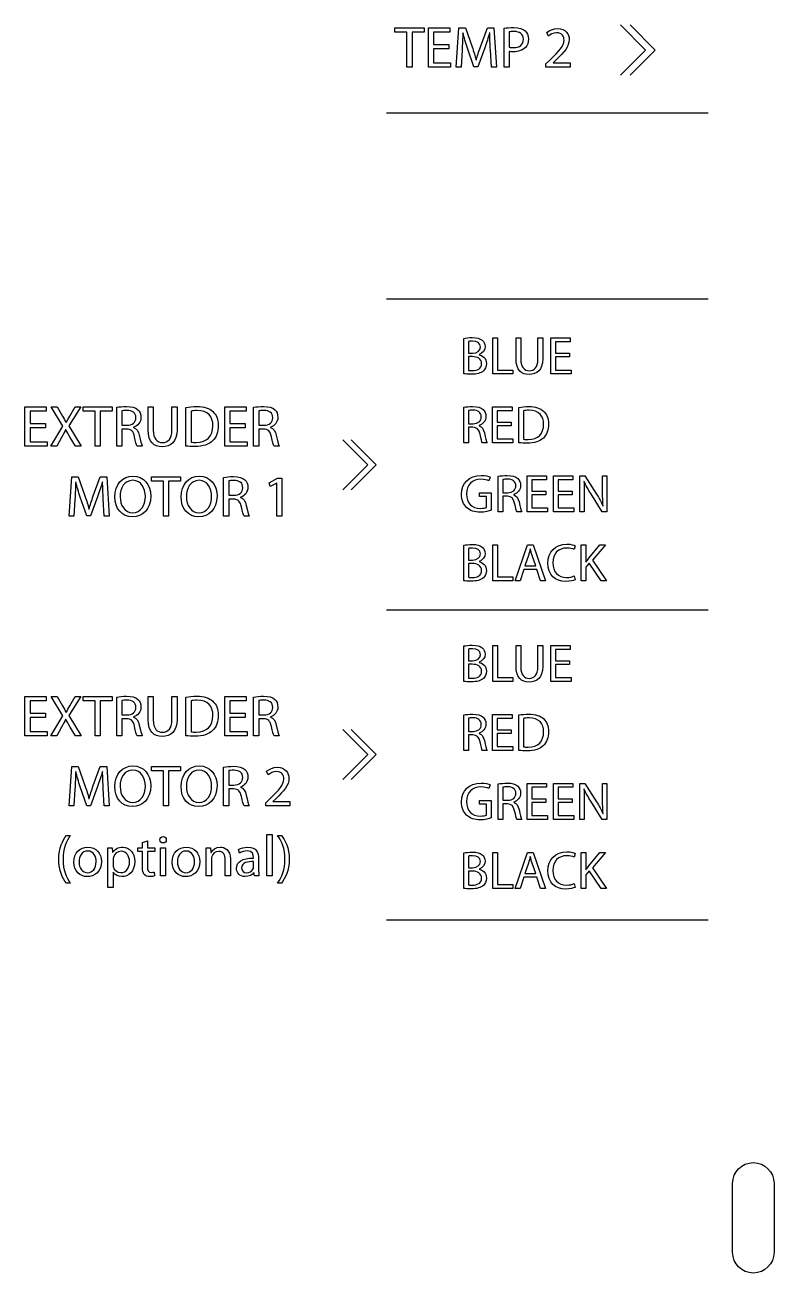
# Model space of a CAD drawing. Header units: millimetres. Extents: x 28 to 1378, y 89 to 912.
# Drawn here: x 357.3 to 411.6, y 730.3 to 820.7 of the extents above; entities that cross this region are included whole.
import ezdxf

# ---------------------------------------------------------------- set-up
doc = ezdxf.new("R2010")
doc.units = ezdxf.units.MM
doc.layers.add('CUTS', color=1, linetype='Continuous', true_color=0xff0000)
doc.layers.add('TEXT', color=5, linetype='Continuous', true_color=0x0000ff)

msp = doc.modelspace()

# ---------------------------------------------------------------- linework, layer by layer
at = {"layer": 'CUTS', "color": 1, "true_color": 0xff0000}
for points in [[(408.561, 731.755), (408.561, 736.756)], [(411.561, 736.756), (411.561, 731.755), (411.561, 731.755)]]:
    msp.add_lwpolyline(points, dxfattribs=at)
for points in [[(408.561, 736.756), (408.561, 737.584), (409.232, 738.256), (410.061, 738.256)], [(410.061, 738.256), (410.889, 738.256), (411.561, 737.584), (411.561, 736.756)], [(410.061, 730.255), (409.232, 730.255), (408.561, 730.927), (408.561, 731.755)], [(411.561, 731.755), (411.561, 730.927), (410.889, 730.255), (410.061, 730.255)]]:
    msp.add_open_spline(points, degree=3, dxfattribs=at)
at = {"layer": 'TEXT', "color": 5, "true_color": 0x0000ff}
for points in [[(400.433, 820.726), (402.25, 818.909), (400.433, 817.093)], [(401.133, 820.726), (402.95, 818.909), (401.133, 817.093)], [(384.972, 820.207), (384.105, 820.207), (384.105, 820.52), (386.216, 820.52), (386.216, 820.207), (385.344, 820.207), (385.344, 817.668), (384.972, 817.668), (384.972, 820.207), (384.972, 820.207)], [(388.006, 819.005), (386.902, 819.005), (386.902, 817.977), (388.138, 817.977), (388.138, 817.668), (386.53, 817.668), (386.53, 820.52), (388.074, 820.52), (388.074, 820.211), (386.902, 820.211), (386.902, 819.309), (388.006, 819.309), (388.006, 819.005), (388.006, 819.005)], [(388.968, 818.891), (388.892, 817.668), (388.541, 817.668), (388.74, 820.52), (389.21, 820.52), (389.696, 819.14)], [(389.032, 820.151), (389.023, 820.151)], [(390.297, 819.14), (390.805, 820.52), (391.274, 820.52), (391.452, 817.668), (391.088, 817.668), (391.02, 818.92), (391.02, 818.92)], [(390.974, 820.151), (390.965, 820.151)], [(392.389, 818.811), (392.389, 817.668), (392.02, 817.668), (392.02, 820.486), (392.02, 820.486)], [(392.389, 820.22), (392.389, 819.111), (392.389, 819.111)], [(395.229, 819.923), (395.111, 820.185)], [(390.606, 819.068), (390.102, 817.685), (389.823, 817.685), (389.357, 819.043)], [(389.984, 818.18), (389.992, 818.18)], [(395.779, 818.188), (395.564, 817.985), (395.564, 817.977), (396.795, 817.977), (396.795, 817.668), (395.039, 817.668), (395.039, 817.668)], [(395.039, 817.668), (395.039, 817.897), (395.331, 818.18)], [(383.497, 814.365), (406.78, 814.365)], [(383.497, 800.87), (406.78, 800.87)], [(389.084, 795.439), (389.084, 798.008), (389.084, 798.008)], [(391.184, 798.047), (391.525, 798.047), (391.525, 795.714), (392.643, 795.714), (392.643, 795.431), (391.184, 795.431), (391.184, 798.047), (391.184, 798.047)], [(392.876, 796.506), (392.876, 798.047), (393.217, 798.047), (393.217, 798.047)], [(393.217, 798.047), (393.217, 796.495)], [(394.463, 796.495), (394.463, 798.047), (394.805, 798.047), (394.805, 796.517)], [(396.741, 796.658), (395.728, 796.658), (395.728, 795.714), (396.861, 795.714), (396.861, 795.431), (395.386, 795.431), (395.386, 798.047), (396.803, 798.047), (396.803, 797.763), (395.728, 797.763), (395.728, 796.937), (396.741, 796.937), (396.741, 796.658), (396.741, 796.658)], [(389.422, 797.783), (389.422, 796.937), (389.422, 796.937)], [(389.422, 796.937), (389.729, 796.937)], [(389.701, 796.685), (389.422, 796.685), (389.422, 795.687), (389.422, 795.687)], [(390.195, 796.84), (390.195, 796.828)], [(358.786, 791.533), (357.682, 791.533), (357.682, 790.505), (358.917, 790.505), (358.917, 790.196), (357.31, 790.196), (357.31, 793.048), (358.854, 793.048), (358.854, 792.739), (357.682, 792.739), (357.682, 791.838), (358.786, 791.838), (358.786, 791.533), (358.786, 791.533)], [(359.947, 790.822), (359.605, 790.196), (359.182, 790.196), (360.053, 791.639), (359.215, 793.048), (359.643, 793.048), (360.019, 792.379)], [(360.552, 792.379), (360.937, 793.048), (361.365, 793.048), (360.497, 791.66), (361.386, 790.196), (360.958, 790.196), (360.958, 790.196)], [(362.389, 792.735), (361.522, 792.735), (361.522, 793.048), (363.633, 793.048), (363.633, 792.735), (362.762, 792.735), (362.762, 790.196), (362.389, 790.196), (362.389, 792.735), (362.389, 792.735)], [(364.667, 791.431), (364.32, 791.431), (364.32, 790.196), (363.951, 790.196), (363.951, 793.01), (363.951, 793.01)], [(364.32, 792.752), (364.32, 791.711), (364.32, 791.711)], [(366.225, 791.368), (366.225, 793.048), (366.597, 793.048), (366.597, 793.048)], [(366.597, 793.048), (366.597, 791.355)], [(367.956, 791.355), (367.956, 793.048), (368.328, 793.048), (368.328, 791.381)], [(368.968, 790.205), (368.968, 793.006), (368.968, 793.006)], [(369.336, 792.739), (369.336, 790.484), (369.336, 790.484)], [(373.26, 791.533), (372.156, 791.533), (372.156, 790.505), (373.391, 790.505), (373.391, 790.196), (371.783, 790.196), (371.783, 793.048), (373.328, 793.048), (373.328, 792.739), (372.156, 792.739), (372.156, 791.838), (373.26, 791.838), (373.26, 791.533), (373.26, 791.533)], [(374.585, 791.431), (374.238, 791.431), (374.238, 790.196), (373.87, 790.196), (373.87, 793.01), (373.87, 793.01)], [(374.238, 792.752), (374.238, 791.711), (374.238, 791.711)], [(389.74, 791.565), (389.422, 791.565), (389.422, 790.431), (389.084, 790.431), (389.084, 793.012), (389.084, 793.012)], [(389.422, 792.775), (389.422, 791.821), (389.422, 791.821)], [(392.523, 791.658), (391.51, 791.658), (391.51, 790.714), (392.643, 790.714), (392.643, 790.431), (391.168, 790.431), (391.168, 793.047), (392.585, 793.047), (392.585, 792.764), (391.51, 792.764), (391.51, 791.937), (392.523, 791.937), (392.523, 791.658), (392.523, 791.658)], [(393.081, 790.439), (393.081, 793.008), (393.081, 793.008)], [(393.419, 792.763), (393.419, 790.695), (393.419, 790.695)], [(360.282, 791.897), (360.294, 791.897)], [(364.32, 791.711), (364.696, 791.711)], [(374.238, 791.711), (374.615, 791.711)], [(389.422, 791.821), (389.768, 791.821)], [(390.206, 791.689), (390.206, 791.677)], [(360.264, 791.389), (360.256, 791.389)], [(360.958, 790.196), (360.59, 790.826)], [(365.175, 791.567), (365.175, 791.554)], [(375.093, 791.567), (375.093, 791.554)], [(365.809, 790.196), (365.428, 790.196)], [(375.728, 790.196), (375.347, 790.196)], [(380.336, 790.655), (382.153, 788.838), (380.336, 787.022)], [(380.936, 790.655), (382.753, 788.838), (380.936, 787.022)], [(390.788, 790.431), (390.439, 790.431)], [(392.247, 786.564), (391.929, 786.564), (391.929, 785.43), (391.591, 785.43), (391.591, 788.012), (391.591, 788.012)], [(395.03, 786.657), (394.017, 786.657), (394.017, 785.714), (395.15, 785.714), (395.15, 785.431), (393.675, 785.431), (393.675, 788.047), (395.092, 788.047), (395.092, 787.764), (394.017, 787.764), (394.017, 786.937), (395.03, 786.937), (395.03, 786.657), (395.03, 786.657)], [(396.939, 786.657), (395.926, 786.657), (395.926, 785.714), (397.059, 785.714), (397.059, 785.431), (395.584, 785.431), (395.584, 788.047), (397.001, 788.047), (397.001, 787.764), (395.926, 787.764), (395.926, 786.937), (396.939, 786.937), (396.939, 786.657), (396.939, 786.657)], [(397.497, 785.431), (397.497, 788.047), (397.87, 788.047), (398.705, 786.723)], [(399.143, 786.953), (399.143, 788.047), (399.461, 788.047), (399.461, 785.431), (399.12, 785.431), (398.289, 786.759)], [(360.929, 786.339), (360.853, 785.116), (360.501, 785.116), (360.7, 787.968), (361.17, 787.968), (361.656, 786.589)], [(360.992, 787.6), (360.984, 787.6)], [(362.257, 786.589), (362.765, 787.968), (363.235, 787.968), (363.412, 785.116), (363.048, 785.116), (362.981, 786.368), (362.981, 786.368)], [(362.934, 787.6), (362.926, 787.6)], [(367.334, 787.655), (366.466, 787.655), (366.466, 787.968), (368.577, 787.968), (368.577, 787.655), (367.706, 787.655), (367.706, 785.116), (367.334, 785.116), (367.334, 787.655), (367.334, 787.655)], [(372.413, 786.352), (372.066, 786.352), (372.066, 785.117), (371.698, 785.117), (371.698, 787.93), (371.698, 787.93)], [(372.066, 787.672), (372.066, 786.631), (372.066, 786.631)], [(375.55, 787.519), (375.542, 787.519), (375.064, 787.261), (374.992, 787.544), (375.592, 787.866), (375.91, 787.866), (375.91, 785.116), (375.55, 785.116), (375.55, 787.519), (375.55, 787.519)], [(391.002, 787.954), (390.916, 787.678)], [(391.929, 787.775), (391.929, 786.82), (391.929, 786.82)], [(397.804, 787.632), (397.792, 787.628)], [(362.566, 786.516), (362.062, 785.133), (361.783, 785.133), (361.318, 786.491)], [(372.066, 786.631), (372.443, 786.631)], [(372.921, 786.487), (372.921, 786.474)], [(390.746, 785.754), (390.746, 786.534), (390.218, 786.534), (390.218, 786.806), (391.08, 786.806), (391.08, 785.548), (391.079, 785.548)], [(391.929, 786.82), (392.275, 786.82)], [(392.713, 786.688), (392.713, 786.677)], [(397.816, 786.549), (397.816, 785.431), (397.497, 785.431), (397.497, 785.431)], [(361.944, 785.628), (361.953, 785.628)], [(393.296, 785.431), (392.946, 785.431)], [(399.17, 785.873), (399.182, 785.878)], [(373.556, 785.116), (373.175, 785.116)], [(389.084, 780.439), (389.084, 783.008), (389.084, 783.008)], [(389.422, 782.783), (389.422, 781.937), (389.422, 781.937)], [(391.184, 783.047), (391.525, 783.047), (391.525, 780.714), (392.643, 780.714), (392.643, 780.431), (391.184, 780.431), (391.184, 783.047), (391.184, 783.047)], [(393.442, 781.253), (393.171, 780.431), (392.821, 780.431), (393.714, 783.047), (394.118, 783.047), (395.01, 780.431), (394.649, 780.431), (394.37, 781.253), (393.442, 781.253), (393.442, 781.253)], [(393.908, 782.748), (393.9, 782.748)], [(397.168, 782.973), (397.083, 782.697)], [(397.587, 783.047), (397.924, 783.047), (397.924, 781.785), (397.936, 781.785)], [(398.142, 782.065), (398.941, 783.047), (399.361, 783.047), (398.413, 781.937), (399.434, 780.431), (399.034, 780.431), (398.177, 781.716), (397.924, 781.428), (397.924, 780.431), (397.587, 780.431), (397.587, 783.047), (397.587, 783.047)], [(389.422, 781.937), (389.729, 781.937)], [(389.701, 781.685), (389.422, 781.685), (389.422, 780.687), (389.422, 780.687)], [(390.195, 781.84), (390.195, 781.828)], [(393.768, 782.274), (393.512, 781.517), (394.304, 781.517), (394.304, 781.517)], [(394.304, 781.517), (394.044, 782.271)], [(397.094, 780.784), (397.16, 780.513), (397.16, 780.513)], [(383.497, 778.338), (406.78, 778.338)], [(389.084, 773.139), (389.084, 775.708), (389.084, 775.708)], [(389.422, 775.483), (389.422, 774.637), (389.422, 774.637)], [(391.184, 775.747), (391.525, 775.747), (391.525, 773.414), (392.643, 773.414), (392.643, 773.131), (391.184, 773.131), (391.184, 775.747), (391.184, 775.747)], [(392.876, 774.206), (392.876, 775.747), (393.217, 775.747), (393.217, 775.747)], [(393.217, 775.747), (393.217, 774.195)], [(394.463, 774.195), (394.463, 775.747), (394.805, 775.747), (394.805, 774.218)], [(396.741, 774.358), (395.728, 774.358), (395.728, 773.414), (396.861, 773.414), (396.861, 773.131), (395.386, 773.131), (395.386, 775.747), (396.803, 775.747), (396.803, 775.464), (395.728, 775.464), (395.728, 774.637), (396.741, 774.637), (396.741, 774.358), (396.741, 774.358)], [(389.422, 774.637), (389.729, 774.637)], [(390.195, 774.54), (390.195, 774.528)], [(389.701, 774.385), (389.422, 774.385), (389.422, 773.388), (389.422, 773.388)], [(358.786, 770.533), (357.682, 770.533), (357.682, 769.505), (358.917, 769.505), (358.917, 769.196), (357.31, 769.196), (357.31, 772.048), (358.854, 772.048), (358.854, 771.739), (357.682, 771.739), (357.682, 770.838), (358.786, 770.838), (358.786, 770.533), (358.786, 770.533)], [(359.947, 769.822), (359.605, 769.196), (359.182, 769.196), (360.053, 770.639), (359.215, 772.048), (359.643, 772.048), (360.019, 771.379)], [(360.552, 771.379), (360.937, 772.048), (361.365, 772.048), (360.497, 770.66), (361.386, 769.196), (360.958, 769.196), (360.958, 769.196)], [(362.389, 771.735), (361.522, 771.735), (361.522, 772.048), (363.633, 772.048), (363.633, 771.735), (362.762, 771.735), (362.762, 769.196), (362.389, 769.196), (362.389, 771.735), (362.389, 771.735)], [(364.667, 770.432), (364.32, 770.432), (364.32, 769.197), (363.951, 769.197), (363.951, 772.01), (363.951, 772.01)], [(364.32, 771.752), (364.32, 770.711), (364.32, 770.711)], [(366.225, 770.368), (366.225, 772.048), (366.597, 772.048), (366.597, 772.048)], [(366.597, 772.048), (366.597, 770.355)], [(367.956, 770.355), (367.956, 772.048), (368.328, 772.048), (368.328, 770.381)], [(368.968, 769.205), (368.968, 772.006), (368.968, 772.006)], [(369.336, 771.739), (369.336, 769.484), (369.336, 769.484)], [(373.26, 770.533), (372.156, 770.533), (372.156, 769.505), (373.391, 769.505), (373.391, 769.196), (371.783, 769.196), (371.783, 772.048), (373.328, 772.048), (373.328, 771.739), (372.156, 771.739), (372.156, 770.838), (373.26, 770.838), (373.26, 770.533), (373.26, 770.533)], [(374.585, 770.432), (374.238, 770.432), (374.238, 769.197), (373.87, 769.197), (373.87, 772.01), (373.87, 772.01)], [(374.238, 771.752), (374.238, 770.711), (374.238, 770.711)], [(360.282, 770.897), (360.294, 770.897)], [(360.264, 770.389), (360.256, 770.389)], [(364.32, 770.711), (364.696, 770.711)], [(365.175, 770.567), (365.175, 770.554)], [(374.238, 770.711), (374.615, 770.711)], [(375.093, 770.567), (375.093, 770.554)], [(389.74, 769.264), (389.422, 769.264), (389.422, 768.131), (389.084, 768.131), (389.084, 770.712), (389.084, 770.712)], [(389.422, 770.475), (389.422, 769.521), (389.422, 769.521)], [(392.523, 769.358), (391.51, 769.358), (391.51, 768.414), (392.643, 768.414), (392.643, 768.131), (391.168, 768.131), (391.168, 770.747), (392.585, 770.747), (392.585, 770.464), (391.51, 770.464), (391.51, 769.637), (392.523, 769.637), (392.523, 769.358), (392.523, 769.358)], [(393.081, 768.139), (393.081, 770.708), (393.081, 770.708)], [(393.419, 770.464), (393.419, 768.395), (393.419, 768.395)], [(360.958, 769.196), (360.59, 769.827)], [(365.809, 769.197), (365.428, 769.197)], [(375.728, 769.197), (375.347, 769.197)], [(380.336, 769.655), (382.153, 767.838), (380.336, 766.022)], [(380.936, 769.655), (382.753, 767.838), (380.936, 766.022)], [(389.422, 769.521), (389.768, 769.521)], [(390.206, 769.389), (390.206, 769.377)], [(390.788, 768.131), (390.439, 768.131)], [(360.929, 765.339), (360.853, 764.116), (360.501, 764.116), (360.7, 766.968), (361.17, 766.968), (361.656, 765.588)], [(360.992, 766.599), (360.984, 766.599)], [(362.257, 765.588), (362.765, 766.968), (363.235, 766.968), (363.412, 764.116), (363.048, 764.116), (362.981, 765.368), (362.981, 765.368)], [(362.934, 766.599), (362.926, 766.599)], [(367.334, 766.655), (366.466, 766.655), (366.466, 766.968), (368.577, 766.968), (368.577, 766.655), (367.706, 766.655), (367.706, 764.116), (367.334, 764.116), (367.334, 766.655), (367.334, 766.655)], [(372.413, 765.351), (372.066, 765.351), (372.066, 764.116), (371.698, 764.116), (371.698, 766.93), (371.698, 766.93)], [(372.066, 766.672), (372.066, 765.631), (372.066, 765.631)], [(374.932, 766.371), (374.814, 766.633)], [(362.566, 765.516), (362.062, 764.133), (361.783, 764.133), (361.318, 765.491)], [(372.066, 765.631), (372.443, 765.631)], [(372.921, 765.487), (372.921, 765.474)], [(391.002, 765.654), (390.916, 765.378)], [(392.247, 764.264), (391.929, 764.264), (391.929, 763.131), (391.591, 763.131), (391.591, 765.712), (391.591, 765.712)], [(391.929, 765.475), (391.929, 764.521), (391.929, 764.521)], [(395.03, 764.358), (394.017, 764.358), (394.017, 763.414), (395.15, 763.414), (395.15, 763.131), (393.675, 763.131), (393.675, 765.747), (395.092, 765.747), (395.092, 765.464), (394.017, 765.464), (394.017, 764.637), (395.03, 764.637), (395.03, 764.358), (395.03, 764.358)], [(396.939, 764.358), (395.926, 764.358), (395.926, 763.414), (397.059, 763.414), (397.059, 763.131), (395.584, 763.131), (395.584, 765.747), (397.001, 765.747), (397.001, 765.464), (395.926, 765.464), (395.926, 764.637), (396.939, 764.637), (396.939, 764.358), (396.939, 764.358)], [(397.497, 763.131), (397.497, 765.747), (397.87, 765.747), (398.705, 764.424)], [(399.143, 764.653), (399.143, 765.747), (399.461, 765.747), (399.461, 763.131), (399.12, 763.131), (398.289, 764.459)], [(361.944, 764.628), (361.953, 764.628)], [(375.482, 764.637), (375.267, 764.433), (375.267, 764.425), (376.498, 764.425), (376.498, 764.116), (374.742, 764.116), (374.742, 764.116)], [(374.742, 764.116), (374.742, 764.345), (375.034, 764.628)], [(390.746, 763.453), (390.746, 764.233), (390.218, 764.233), (390.218, 764.505), (391.08, 764.505), (391.08, 763.247), (391.079, 763.247)], [(391.929, 764.521), (392.275, 764.521)], [(397.804, 765.332), (397.792, 765.328)], [(373.556, 764.116), (373.175, 764.116)], [(392.713, 764.389), (392.713, 764.377)], [(397.816, 764.249), (397.816, 763.131), (397.497, 763.131), (397.497, 763.131)], [(399.17, 763.574), (399.182, 763.578)], [(393.296, 763.131), (392.946, 763.131)], [(360.307, 761.972), (360.594, 761.972), (360.594, 761.972)], [(374.832, 762.041), (375.204, 762.041), (375.204, 759.036), (374.832, 759.036), (374.832, 762.041), (374.832, 762.041)], [(375.606, 761.973), (375.894, 761.973)], [(363.3, 761.084), (363.63, 761.084), (363.651, 760.733), (363.659, 760.733)], [(365.81, 759.684), (365.81, 760.8), (365.492, 760.8), (365.492, 761.084), (365.81, 761.084), (365.81, 761.465), (366.174, 761.575), (366.174, 761.575)], [(366.174, 761.575), (366.174, 761.084), (366.707, 761.084), (366.707, 760.801), (366.174, 760.801), (366.174, 759.697)], [(367.127, 761.084), (367.499, 761.084), (367.499, 759.036), (367.127, 759.036), (367.127, 761.084), (367.127, 761.084)], [(370.424, 761.084), (370.754, 761.084), (370.776, 760.746), (370.784, 760.746)], [(372.858, 760.699), (372.774, 760.949)], [(363.694, 759.311), (363.685, 759.311), (363.685, 758.199), (363.317, 758.199), (363.317, 760.416), (363.317, 760.416)], [(363.685, 760.225), (363.685, 759.87), (363.685, 759.87)], [(370.813, 760.268), (370.813, 759.037), (370.441, 759.037), (370.441, 760.53), (370.441, 760.53)], [(372.184, 760.255), (372.184, 759.037), (371.812, 759.037), (371.812, 760.217)], [(373.861, 760.339), (373.861, 760.381)], [(373.869, 759.726), (373.869, 760.081), (373.869, 760.081)], [(374.229, 760.293), (374.229, 759.527), (374.229, 759.527)], [(389.084, 758.139), (389.084, 760.708), (389.084, 760.708)], [(389.422, 760.483), (389.422, 759.637), (389.422, 759.637)], [(391.184, 760.747), (391.525, 760.747), (391.525, 758.414), (392.643, 758.414), (392.643, 758.131), (391.184, 758.131), (391.184, 760.747), (391.184, 760.747)], [(393.442, 758.954), (393.171, 758.131), (392.821, 758.131), (393.714, 760.747), (394.118, 760.747), (395.01, 758.131), (394.649, 758.131), (394.37, 758.954), (393.442, 758.954), (393.442, 758.954)], [(393.768, 759.975), (393.512, 759.218), (394.304, 759.218), (394.304, 759.218)], [(393.908, 760.448), (393.9, 760.448)], [(394.304, 759.218), (394.044, 759.971)], [(397.168, 760.673), (397.083, 760.398)], [(397.587, 760.747), (397.924, 760.747), (397.924, 759.486), (397.936, 759.486)], [(398.142, 759.765), (398.941, 760.747), (399.361, 760.747), (398.413, 759.637), (399.434, 758.131), (399.034, 758.131), (398.177, 759.416), (397.924, 759.129), (397.924, 758.131), (397.587, 758.131), (397.587, 760.747), (397.587, 760.747)], [(366.669, 759.324), (366.686, 759.04)], [(374.259, 759.036), (373.925, 759.036), (373.895, 759.294), (373.882, 759.294)], [(389.422, 759.637), (389.729, 759.637)], [(389.701, 759.385), (389.422, 759.385), (389.422, 758.387), (389.422, 758.387)], [(390.195, 759.54), (390.195, 759.528)], [(360.594, 758.524), (360.307, 758.524)], [(375.894, 758.524), (375.606, 758.524), (375.606, 758.524)], [(397.094, 758.484), (397.16, 758.213), (397.16, 758.213)], [(383.497, 755.865), (406.78, 755.865)]]:
    msp.add_lwpolyline(points, dxfattribs=at)
for points in [[(389.023, 820.151), (389.015, 819.796), (388.993, 819.322), (388.968, 818.891)], [(389.357, 819.043), (389.222, 819.449), (389.112, 819.813), (389.032, 820.151)], [(390.965, 820.151), (390.864, 819.822), (390.75, 819.462), (390.606, 819.068)], [(391.02, 818.92), (390.999, 819.318), (390.974, 819.8), (390.974, 820.151)], [(392.02, 820.486), (392.198, 820.515), (392.431, 820.541), (392.727, 820.541)], [(392.736, 820.249), (392.575, 820.249), (392.452, 820.236), (392.389, 820.22)], [(392.693, 819.081), (393.138, 819.081), (393.408, 819.301), (393.408, 819.686)], [(392.727, 820.541), (393.091, 820.541), (393.357, 820.456), (393.527, 820.304)], [(393.408, 819.686), (393.408, 820.067), (393.138, 820.249), (392.736, 820.249)], [(393.527, 820.304), (393.679, 820.168), (393.776, 819.961), (393.776, 819.708)], [(393.776, 819.708), (393.776, 819.449), (393.7, 819.246), (393.556, 819.098)], [(395.111, 820.185), (395.297, 820.342), (395.572, 820.465), (395.885, 820.465)], [(395.813, 820.156), (395.564, 820.156), (395.356, 820.029), (395.229, 819.923)], [(396.727, 819.665), (396.727, 819.157), (396.359, 818.747), (395.779, 818.188)], [(396.354, 819.618), (396.354, 819.898), (396.223, 820.156), (395.813, 820.156)], [(395.885, 820.465), (396.477, 820.465), (396.727, 820.059), (396.727, 819.665)], [(389.696, 819.14), (389.814, 818.789), (389.907, 818.476), (389.984, 818.18)], [(389.992, 818.18), (390.068, 818.467), (390.17, 818.781), (390.297, 819.14)], [(392.389, 819.111), (392.469, 819.089), (392.571, 819.081), (392.693, 819.081)], [(392.685, 818.785), (392.575, 818.785), (392.473, 818.789), (392.389, 818.811)], [(393.556, 819.098), (393.357, 818.891), (393.044, 818.785), (392.685, 818.785)], [(395.331, 818.18), (396.033, 818.848), (396.354, 819.204), (396.354, 819.618)], [(389.084, 798.008), (389.232, 798.043), (389.469, 798.066), (389.701, 798.066)], [(389.701, 798.066), (390.039, 798.066), (390.256, 798.008), (390.416, 797.876)], [(389.721, 797.806), (389.566, 797.806), (389.476, 797.795), (389.422, 797.783)], [(390.292, 797.379), (390.292, 797.682), (390.062, 797.806), (389.721, 797.806)], [(389.729, 796.937), (390.082, 796.937), (390.292, 797.127), (390.292, 797.379)], [(390.637, 797.414), (390.637, 797.158), (390.466, 796.937), (390.195, 796.84)], [(390.416, 797.876), (390.552, 797.775), (390.637, 797.62), (390.637, 797.414)], [(390.377, 796.18), (390.377, 796.533), (390.07, 796.685), (389.701, 796.685)], [(389.706, 795.672), (390.055, 795.672), (390.377, 795.8), (390.377, 796.18)], [(390.195, 796.828), (390.443, 796.77), (390.734, 796.564), (390.734, 796.176)], [(390.734, 796.176), (390.734, 795.951), (390.645, 795.776), (390.509, 795.652)], [(393.815, 795.388), (393.28, 795.388), (392.876, 795.691), (392.876, 796.506)], [(393.217, 796.495), (393.217, 795.912), (393.477, 795.664), (393.826, 795.664)], [(394.805, 796.517), (394.805, 795.714), (394.382, 795.388), (393.815, 795.388)], [(393.826, 795.664), (394.211, 795.664), (394.463, 795.92), (394.463, 796.495)], [(389.608, 795.408), (389.375, 795.408), (389.197, 795.423), (389.084, 795.439)], [(389.422, 795.687), (389.492, 795.675), (389.585, 795.672), (389.706, 795.672)], [(390.509, 795.652), (390.33, 795.485), (390.035, 795.408), (389.608, 795.408)], [(363.951, 793.01), (364.138, 793.044), (364.409, 793.069), (364.658, 793.069)], [(364.684, 792.781), (364.506, 792.781), (364.383, 792.769), (364.32, 792.752)], [(364.658, 793.069), (365.052, 793.069), (365.31, 792.993), (365.483, 792.836)], [(365.339, 792.252), (365.339, 792.62), (365.073, 792.781), (364.684, 792.781)], [(365.483, 792.836), (365.623, 792.709), (365.707, 792.515), (365.707, 792.29)], [(368.968, 793.006), (369.192, 793.043), (369.459, 793.069), (369.75, 793.069)], [(369.768, 792.777), (369.577, 792.777), (369.433, 792.76), (369.336, 792.739)], [(369.75, 793.069), (370.28, 793.069), (370.656, 792.942), (370.906, 792.713)], [(370.923, 791.677), (370.927, 792.35), (370.546, 792.777), (369.768, 792.777)], [(370.906, 792.713), (371.164, 792.481), (371.312, 792.151), (371.312, 791.689)], [(373.87, 793.01), (374.056, 793.044), (374.327, 793.069), (374.577, 793.069)], [(374.602, 792.781), (374.424, 792.781), (374.302, 792.769), (374.238, 792.752)], [(374.577, 793.069), (374.97, 793.069), (375.229, 792.993), (375.402, 792.836)], [(375.258, 792.252), (375.258, 792.62), (374.992, 792.781), (374.602, 792.781)], [(375.402, 792.836), (375.541, 792.709), (375.626, 792.515), (375.626, 792.29)], [(389.084, 793.012), (389.255, 793.043), (389.504, 793.066), (389.733, 793.066)], [(389.756, 792.802), (389.593, 792.802), (389.48, 792.791), (389.422, 792.775)], [(389.733, 793.066), (390.093, 793.066), (390.33, 792.997), (390.489, 792.853)], [(390.357, 792.317), (390.357, 792.655), (390.113, 792.802), (389.756, 792.802)], [(390.489, 792.853), (390.618, 792.737), (390.695, 792.558), (390.695, 792.352)], [(393.081, 793.008), (393.287, 793.043), (393.532, 793.066), (393.799, 793.066)], [(393.815, 792.798), (393.64, 792.798), (393.508, 792.783), (393.419, 792.763)], [(393.799, 793.066), (394.285, 793.066), (394.63, 792.95), (394.859, 792.74)], [(394.875, 791.789), (394.878, 792.406), (394.529, 792.798), (393.815, 792.798)], [(394.859, 792.74), (395.096, 792.527), (395.232, 792.224), (395.232, 791.801)], [(360.019, 792.379), (360.125, 792.193), (360.205, 792.049), (360.282, 791.897)], [(360.294, 791.897), (360.375, 792.066), (360.446, 792.197), (360.552, 792.379)], [(364.696, 791.711), (365.09, 791.711), (365.339, 791.926), (365.339, 792.252)], [(365.707, 792.29), (365.707, 791.918), (365.471, 791.669), (365.175, 791.567)], [(369.708, 790.467), (370.5, 790.467), (370.923, 790.907), (370.923, 791.677)], [(371.312, 791.689), (371.312, 791.224), (371.164, 790.843), (370.902, 790.581)], [(374.615, 791.711), (375.009, 791.711), (375.258, 791.926), (375.258, 792.252)], [(375.626, 792.29), (375.626, 791.918), (375.389, 791.669), (375.093, 791.567)], [(389.768, 791.821), (390.129, 791.821), (390.357, 792.019), (390.357, 792.317)], [(390.695, 792.352), (390.695, 792.011), (390.478, 791.782), (390.206, 791.689)], [(390.206, 791.677), (390.405, 791.607), (390.524, 791.421), (390.587, 791.149)], [(393.761, 790.679), (394.487, 790.679), (394.875, 791.083), (394.875, 791.789)], [(395.232, 791.801), (395.232, 791.374), (395.096, 791.025), (394.855, 790.784)], [(360.256, 791.389), (360.175, 791.224), (360.091, 791.072), (359.947, 790.822)], [(360.59, 790.826), (360.442, 791.068), (360.353, 791.224), (360.264, 791.389)], [(365.242, 790.877), (365.158, 791.271), (365.001, 791.419), (364.667, 791.431)], [(365.175, 791.554), (365.39, 791.478), (365.521, 791.275), (365.589, 790.979)], [(365.428, 790.196), (365.382, 790.281), (365.318, 790.522), (365.242, 790.877)], [(365.589, 790.979), (365.682, 790.581), (365.75, 790.306), (365.809, 790.196)], [(367.249, 790.149), (366.665, 790.149), (366.225, 790.48), (366.225, 791.368)], [(366.597, 791.355), (366.597, 790.721), (366.881, 790.45), (367.262, 790.45)], [(368.328, 791.381), (368.328, 790.505), (367.867, 790.149), (367.249, 790.149)], [(367.262, 790.45), (367.68, 790.45), (367.956, 790.729), (367.956, 791.355)], [(375.161, 790.877), (375.076, 791.271), (374.92, 791.419), (374.585, 791.431)], [(375.093, 791.554), (375.309, 791.478), (375.44, 791.275), (375.508, 790.979)], [(375.347, 790.196), (375.3, 790.281), (375.237, 790.522), (375.161, 790.877)], [(375.508, 790.979), (375.601, 790.581), (375.669, 790.306), (375.728, 790.196)], [(390.268, 791.056), (390.191, 791.417), (390.047, 791.553), (389.74, 791.565)], [(390.439, 790.431), (390.396, 790.509), (390.338, 790.73), (390.268, 791.056)], [(390.587, 791.149), (390.672, 790.784), (390.734, 790.532), (390.788, 790.431)], [(394.855, 790.784), (394.607, 790.54), (394.203, 790.408), (393.695, 790.408)], [(369.637, 790.171), (369.37, 790.171), (369.154, 790.183), (368.968, 790.205)], [(369.336, 790.484), (369.429, 790.471), (369.565, 790.467), (369.708, 790.467)], [(370.902, 790.581), (370.631, 790.315), (370.191, 790.171), (369.637, 790.171)], [(393.695, 790.408), (393.45, 790.408), (393.252, 790.419), (393.081, 790.439)], [(393.419, 790.695), (393.504, 790.683), (393.629, 790.679), (393.761, 790.679)], [(363.811, 786.52), (363.811, 787.426), (364.37, 788.018), (365.132, 788.018)], [(365.132, 788.018), (365.914, 788.019), (366.418, 787.422), (366.418, 786.572)], [(368.612, 786.52), (368.612, 787.426), (369.171, 788.018), (369.932, 788.018)], [(369.932, 788.018), (370.715, 788.019), (371.219, 787.422), (371.219, 786.572)], [(388.93, 786.723), (388.93, 787.504), (389.469, 788.074), (390.346, 788.074)], [(390.346, 788.074), (390.649, 788.074), (390.889, 788.008), (391.002, 787.954)], [(391.591, 788.012), (391.762, 788.043), (392.011, 788.066), (392.24, 788.066)], [(392.24, 788.066), (392.601, 788.066), (392.837, 787.996), (392.996, 787.853)], [(360.984, 787.6), (360.975, 787.244), (360.954, 786.77), (360.929, 786.339)], [(361.318, 786.491), (361.183, 786.897), (361.072, 787.261), (360.992, 787.6)], [(362.926, 787.6), (362.824, 787.269), (362.71, 786.91), (362.566, 786.516)], [(362.981, 786.368), (362.959, 786.766), (362.934, 787.249), (362.934, 787.6)], [(365.119, 787.718), (364.505, 787.718), (364.201, 787.151), (364.201, 786.529)], [(366.029, 786.555), (366.029, 787.126), (365.733, 787.718), (365.119, 787.718)], [(369.92, 787.718), (369.306, 787.718), (369.002, 787.151), (369.002, 786.529)], [(370.829, 786.555), (370.829, 787.126), (370.533, 787.718), (369.92, 787.718)], [(371.698, 787.93), (371.884, 787.964), (372.155, 787.989), (372.405, 787.989)], [(372.43, 787.701), (372.252, 787.701), (372.13, 787.689), (372.066, 787.672)], [(372.405, 787.989), (372.798, 787.989), (373.057, 787.913), (373.23, 787.757)], [(373.086, 787.172), (373.086, 787.54), (372.82, 787.701), (372.43, 787.701)], [(372.443, 786.631), (372.837, 786.631), (373.086, 786.846), (373.086, 787.172)], [(373.454, 787.21), (373.454, 786.838), (373.217, 786.589), (372.921, 786.487)], [(373.23, 787.757), (373.369, 787.63), (373.454, 787.435), (373.454, 787.21)], [(390.338, 787.791), (389.701, 787.791), (389.287, 787.395), (389.287, 786.74)], [(390.916, 787.678), (390.777, 787.744), (390.602, 787.791), (390.338, 787.791)], [(392.263, 787.802), (392.1, 787.802), (391.987, 787.79), (391.929, 787.775)], [(392.864, 787.317), (392.864, 787.655), (392.62, 787.802), (392.263, 787.802)], [(392.275, 786.82), (392.636, 786.82), (392.864, 787.019), (392.864, 787.317)], [(393.202, 787.352), (393.202, 787.01), (392.985, 786.781), (392.713, 786.688)], [(392.996, 787.853), (393.124, 787.736), (393.202, 787.558), (393.202, 787.352)], [(397.792, 787.628), (397.812, 787.298), (397.816, 786.984), (397.816, 786.549)], [(398.289, 786.759), (398.107, 787.05), (397.932, 787.349), (397.804, 787.632)], [(361.656, 786.589), (361.775, 786.237), (361.868, 785.924), (361.944, 785.628)], [(361.953, 785.628), (362.029, 785.915), (362.13, 786.229), (362.257, 786.589)], [(365.093, 785.069), (364.336, 785.069), (363.811, 785.658), (363.811, 786.52)], [(364.201, 786.529), (364.201, 785.915), (364.531, 785.37), (365.115, 785.37)], [(366.418, 786.572), (366.418, 785.594), (365.822, 785.069), (365.093, 785.069)], [(365.115, 785.37), (365.699, 785.37), (366.029, 785.907), (366.029, 786.555)], [(369.894, 785.069), (369.137, 785.069), (368.612, 785.658), (368.612, 786.52)], [(369.002, 786.529), (369.002, 785.915), (369.332, 785.37), (369.916, 785.37)], [(371.219, 786.572), (371.219, 785.594), (370.622, 785.069), (369.894, 785.069)], [(369.916, 785.37), (370.5, 785.37), (370.829, 785.907), (370.829, 786.555)], [(372.989, 785.798), (372.904, 786.191), (372.748, 786.339), (372.413, 786.352)], [(372.921, 786.474), (373.137, 786.398), (373.268, 786.195), (373.335, 785.899)], [(389.294, 785.75), (389.069, 785.967), (388.93, 786.316), (388.93, 786.723)], [(389.287, 786.74), (389.287, 786.076), (389.682, 785.684), (390.296, 785.684)], [(392.775, 786.056), (392.698, 786.416), (392.554, 786.552), (392.247, 786.564)], [(392.713, 786.677), (392.911, 786.607), (393.032, 786.421), (393.093, 786.149)], [(398.705, 786.723), (398.895, 786.417), (399.05, 786.142), (399.17, 785.873)], [(399.182, 785.878), (399.151, 786.227), (399.143, 786.545), (399.143, 786.953)], [(373.175, 785.116), (373.128, 785.201), (373.065, 785.442), (372.989, 785.798)], [(373.335, 785.899), (373.429, 785.501), (373.497, 785.226), (373.556, 785.116)], [(390.272, 785.404), (389.876, 785.404), (389.55, 785.505), (389.294, 785.75)], [(391.079, 785.548), (390.928, 785.489), (390.625, 785.404), (390.272, 785.404)], [(390.296, 785.684), (390.517, 785.684), (390.668, 785.715), (390.746, 785.754)], [(392.946, 785.431), (392.903, 785.508), (392.845, 785.73), (392.775, 786.056)], [(393.093, 786.149), (393.179, 785.784), (393.241, 785.532), (393.296, 785.431)], [(389.084, 783.008), (389.232, 783.043), (389.469, 783.066), (389.701, 783.066)], [(389.721, 782.806), (389.566, 782.806), (389.476, 782.795), (389.422, 782.783)], [(389.701, 783.066), (390.039, 783.066), (390.256, 783.008), (390.416, 782.876)], [(390.292, 782.379), (390.292, 782.682), (390.062, 782.806), (389.721, 782.806)], [(390.416, 782.876), (390.552, 782.775), (390.637, 782.62), (390.637, 782.414)], [(393.9, 782.748), (393.861, 782.597), (393.823, 782.434), (393.768, 782.274)], [(394.044, 782.271), (393.986, 782.442), (393.947, 782.597), (393.908, 782.748)], [(395.181, 781.716), (395.181, 782.538), (395.736, 783.09), (396.547, 783.09)], [(396.559, 782.806), (395.945, 782.806), (395.538, 782.414), (395.538, 781.727)], [(396.547, 783.09), (396.869, 783.09), (397.078, 783.019), (397.168, 782.973)], [(397.083, 782.697), (396.958, 782.76), (396.776, 782.806), (396.559, 782.806)], [(390.377, 781.18), (390.377, 781.533), (390.07, 781.685), (389.701, 781.685)], [(389.729, 781.937), (390.082, 781.937), (390.292, 782.127), (390.292, 782.379)], [(390.637, 782.414), (390.637, 782.158), (390.466, 781.937), (390.195, 781.84)], [(390.195, 781.828), (390.443, 781.77), (390.734, 781.564), (390.734, 781.176)], [(396.469, 780.388), (395.732, 780.388), (395.181, 780.854), (395.181, 781.716)], [(395.538, 781.727), (395.538, 781.083), (395.906, 780.676), (396.539, 780.676)], [(397.936, 781.785), (398.006, 781.886), (398.076, 781.98), (398.142, 782.065)], [(389.706, 780.671), (390.055, 780.671), (390.377, 780.799), (390.377, 781.18)], [(390.734, 781.176), (390.734, 780.951), (390.645, 780.776), (390.509, 780.652)], [(396.539, 780.676), (396.749, 780.676), (396.958, 780.718), (397.094, 780.784)], [(389.608, 780.408), (389.375, 780.408), (389.197, 780.423), (389.084, 780.439)], [(389.422, 780.687), (389.492, 780.676), (389.585, 780.671), (389.706, 780.671)], [(390.509, 780.652), (390.33, 780.485), (390.035, 780.408), (389.608, 780.408)], [(397.16, 780.513), (397.04, 780.45), (396.788, 780.388), (396.469, 780.388)], [(389.084, 775.708), (389.232, 775.743), (389.469, 775.766), (389.701, 775.766)], [(389.721, 775.506), (389.566, 775.506), (389.476, 775.495), (389.422, 775.483)], [(389.701, 775.766), (390.039, 775.766), (390.256, 775.708), (390.416, 775.576)], [(390.292, 775.079), (390.292, 775.382), (390.062, 775.506), (389.721, 775.506)], [(390.416, 775.576), (390.552, 775.475), (390.637, 775.32), (390.637, 775.114)], [(389.729, 774.637), (390.082, 774.637), (390.292, 774.827), (390.292, 775.079)], [(390.637, 775.114), (390.637, 774.858), (390.466, 774.637), (390.195, 774.54)], [(390.195, 774.528), (390.443, 774.47), (390.734, 774.265), (390.734, 773.876)], [(390.377, 773.88), (390.377, 774.233), (390.07, 774.385), (389.701, 774.385)], [(389.706, 773.372), (390.055, 773.372), (390.377, 773.5), (390.377, 773.88)], [(390.734, 773.876), (390.734, 773.651), (390.645, 773.477), (390.509, 773.352)], [(393.815, 773.088), (393.28, 773.088), (392.876, 773.391), (392.876, 774.206)], [(393.217, 774.195), (393.217, 773.613), (393.477, 773.364), (393.826, 773.364)], [(394.805, 774.218), (394.805, 773.414), (394.382, 773.088), (393.815, 773.088)], [(393.826, 773.364), (394.211, 773.364), (394.463, 773.62), (394.463, 774.195)], [(389.608, 773.108), (389.375, 773.108), (389.197, 773.123), (389.084, 773.139)], [(389.422, 773.388), (389.492, 773.376), (389.585, 773.372), (389.706, 773.372)], [(390.509, 773.352), (390.33, 773.185), (390.035, 773.108), (389.608, 773.108)], [(363.951, 772.01), (364.138, 772.044), (364.409, 772.069), (364.658, 772.069)], [(364.684, 771.781), (364.506, 771.781), (364.383, 771.769), (364.32, 771.752)], [(364.658, 772.069), (365.052, 772.069), (365.31, 771.993), (365.483, 771.837)], [(365.339, 771.253), (365.339, 771.621), (365.073, 771.781), (364.684, 771.781)], [(365.483, 771.837), (365.623, 771.71), (365.707, 771.515), (365.707, 771.291)], [(368.968, 772.006), (369.192, 772.044), (369.459, 772.069), (369.75, 772.069)], [(369.768, 771.777), (369.577, 771.777), (369.433, 771.76), (369.336, 771.739)], [(369.75, 772.069), (370.28, 772.069), (370.656, 771.942), (370.906, 771.713)], [(370.923, 770.677), (370.927, 771.35), (370.546, 771.777), (369.768, 771.777)], [(373.87, 772.01), (374.056, 772.044), (374.327, 772.069), (374.577, 772.069)], [(374.602, 771.781), (374.424, 771.781), (374.302, 771.769), (374.238, 771.752)], [(374.577, 772.069), (374.97, 772.069), (375.229, 771.993), (375.402, 771.837)], [(375.258, 771.253), (375.258, 771.621), (374.992, 771.781), (374.602, 771.781)], [(375.402, 771.837), (375.541, 771.71), (375.626, 771.515), (375.626, 771.291)], [(360.019, 771.379), (360.125, 771.193), (360.205, 771.049), (360.282, 770.897)], [(360.294, 770.897), (360.375, 771.066), (360.446, 771.198), (360.552, 771.379)], [(364.696, 770.711), (365.09, 770.711), (365.339, 770.927), (365.339, 771.253)], [(365.707, 771.291), (365.707, 770.919), (365.471, 770.669), (365.175, 770.567)], [(370.906, 771.713), (371.164, 771.481), (371.312, 771.151), (371.312, 770.69)], [(374.615, 770.711), (375.009, 770.711), (375.258, 770.927), (375.258, 771.253)], [(375.626, 771.291), (375.626, 770.919), (375.389, 770.669), (375.093, 770.567)], [(360.256, 770.389), (360.175, 770.224), (360.091, 770.072), (359.947, 769.822)], [(360.59, 769.827), (360.442, 770.068), (360.353, 770.224), (360.264, 770.389)], [(365.242, 769.877), (365.158, 770.271), (365.001, 770.419), (364.667, 770.432)], [(365.175, 770.554), (365.39, 770.479), (365.521, 770.275), (365.589, 769.979)], [(365.589, 769.979), (365.682, 769.582), (365.75, 769.306), (365.809, 769.197)], [(367.249, 769.15), (366.665, 769.15), (366.225, 769.48), (366.225, 770.368)], [(366.597, 770.355), (366.597, 769.721), (366.881, 769.45), (367.262, 769.45)], [(368.328, 770.381), (368.328, 769.505), (367.867, 769.15), (367.249, 769.15)], [(367.262, 769.45), (367.68, 769.45), (367.956, 769.729), (367.956, 770.355)], [(369.708, 769.467), (370.5, 769.467), (370.923, 769.907), (370.923, 770.677)], [(371.312, 770.69), (371.312, 770.224), (371.164, 769.844), (370.902, 769.581)], [(375.161, 769.877), (375.076, 770.271), (374.92, 770.419), (374.585, 770.432)], [(375.093, 770.554), (375.309, 770.479), (375.44, 770.275), (375.508, 769.979)], [(375.508, 769.979), (375.601, 769.582), (375.669, 769.306), (375.728, 769.197)], [(389.084, 770.712), (389.255, 770.743), (389.504, 770.766), (389.733, 770.766)], [(389.756, 770.503), (389.593, 770.503), (389.48, 770.491), (389.422, 770.475)], [(389.733, 770.766), (390.093, 770.766), (390.33, 770.697), (390.489, 770.553)], [(390.357, 770.018), (390.357, 770.355), (390.113, 770.503), (389.756, 770.503)], [(389.768, 769.521), (390.129, 769.521), (390.357, 769.719), (390.357, 770.018)], [(390.695, 770.052), (390.695, 769.711), (390.478, 769.482), (390.206, 769.389)], [(390.489, 770.553), (390.618, 770.437), (390.695, 770.258), (390.695, 770.052)], [(393.081, 770.708), (393.287, 770.743), (393.532, 770.766), (393.799, 770.766)], [(393.815, 770.499), (393.64, 770.499), (393.508, 770.483), (393.419, 770.464)], [(393.799, 770.766), (394.285, 770.766), (394.63, 770.65), (394.859, 770.441)], [(394.875, 769.49), (394.878, 770.107), (394.529, 770.499), (393.815, 770.499)], [(394.859, 770.441), (395.096, 770.227), (395.232, 769.924), (395.232, 769.501)], [(365.428, 769.197), (365.382, 769.281), (365.318, 769.523), (365.242, 769.877)], [(369.637, 769.171), (369.37, 769.171), (369.154, 769.184), (368.968, 769.205)], [(369.336, 769.484), (369.429, 769.471), (369.565, 769.467), (369.708, 769.467)], [(370.902, 769.581), (370.631, 769.315), (370.191, 769.171), (369.637, 769.171)], [(375.347, 769.197), (375.3, 769.281), (375.237, 769.523), (375.161, 769.877)], [(390.268, 768.756), (390.191, 769.117), (390.047, 769.253), (389.74, 769.264)], [(390.206, 769.377), (390.405, 769.307), (390.524, 769.121), (390.587, 768.849)], [(393.761, 768.38), (394.487, 768.38), (394.875, 768.784), (394.875, 769.49)], [(395.232, 769.501), (395.232, 769.075), (395.096, 768.725), (394.855, 768.484)], [(390.439, 768.131), (390.396, 768.209), (390.338, 768.43), (390.268, 768.756)], [(390.587, 768.849), (390.672, 768.484), (390.734, 768.232), (390.788, 768.131)], [(393.695, 768.108), (393.45, 768.108), (393.252, 768.12), (393.081, 768.139)], [(393.419, 768.395), (393.504, 768.384), (393.629, 768.38), (393.761, 768.38)], [(394.855, 768.484), (394.607, 768.24), (394.203, 768.108), (393.695, 768.108)], [(360.984, 766.599), (360.975, 766.244), (360.954, 765.77), (360.929, 765.339)], [(361.318, 765.491), (361.183, 765.897), (361.072, 766.261), (360.992, 766.599)], [(362.926, 766.599), (362.824, 766.27), (362.71, 765.91), (362.566, 765.516)], [(362.981, 765.368), (362.959, 765.766), (362.934, 766.248), (362.934, 766.599)], [(363.811, 765.521), (363.811, 766.427), (364.37, 767.019), (365.132, 767.019)], [(365.119, 766.718), (364.505, 766.718), (364.201, 766.151), (364.201, 765.529)], [(366.029, 765.555), (366.029, 766.126), (365.733, 766.718), (365.119, 766.718)], [(365.132, 767.019), (365.914, 767.019), (366.418, 766.422), (366.418, 765.572)], [(368.612, 765.521), (368.612, 766.427), (369.171, 767.019), (369.932, 767.019)], [(369.92, 766.718), (369.306, 766.718), (369.002, 766.151), (369.002, 765.529)], [(370.829, 765.555), (370.829, 766.126), (370.533, 766.718), (369.92, 766.718)], [(369.932, 767.019), (370.715, 767.019), (371.219, 766.422), (371.219, 765.572)], [(371.698, 766.93), (371.884, 766.964), (372.155, 766.989), (372.405, 766.989)], [(372.43, 766.701), (372.252, 766.701), (372.13, 766.689), (372.066, 766.672)], [(372.405, 766.989), (372.798, 766.989), (373.057, 766.913), (373.23, 766.756)], [(373.086, 766.173), (373.086, 766.541), (372.82, 766.701), (372.43, 766.701)], [(373.23, 766.756), (373.369, 766.629), (373.454, 766.435), (373.454, 766.21)], [(374.814, 766.633), (375, 766.79), (375.275, 766.913), (375.588, 766.913)], [(375.516, 766.604), (375.267, 766.604), (375.059, 766.477), (374.932, 766.371)], [(376.058, 766.067), (376.058, 766.346), (375.927, 766.604), (375.516, 766.604)], [(375.588, 766.913), (376.181, 766.913), (376.43, 766.507), (376.43, 766.113)], [(361.656, 765.588), (361.775, 765.237), (361.868, 764.924), (361.944, 764.628)], [(361.953, 764.628), (362.029, 764.916), (362.13, 765.229), (362.257, 765.588)], [(365.093, 764.07), (364.336, 764.07), (363.811, 764.658), (363.811, 765.521)], [(364.201, 765.529), (364.201, 764.916), (364.531, 764.37), (365.115, 764.37)], [(366.418, 765.572), (366.418, 764.594), (365.822, 764.07), (365.093, 764.07)], [(365.115, 764.37), (365.699, 764.37), (366.029, 764.908), (366.029, 765.555)], [(369.894, 764.07), (369.137, 764.07), (368.612, 764.658), (368.612, 765.521)], [(369.002, 765.529), (369.002, 764.916), (369.332, 764.37), (369.916, 764.37)], [(371.219, 765.572), (371.219, 764.594), (370.622, 764.07), (369.894, 764.07)], [(369.916, 764.37), (370.5, 764.37), (370.829, 764.908), (370.829, 765.555)], [(372.443, 765.631), (372.837, 765.631), (373.086, 765.847), (373.086, 766.173)], [(373.454, 766.21), (373.454, 765.838), (373.217, 765.588), (372.921, 765.487)], [(372.921, 765.474), (373.137, 765.398), (373.268, 765.195), (373.335, 764.899)], [(375.034, 764.628), (375.736, 765.296), (376.058, 765.652), (376.058, 766.067)], [(376.43, 766.113), (376.43, 765.605), (376.062, 765.195), (375.482, 764.637)], [(388.93, 764.423), (388.93, 765.203), (389.469, 765.774), (390.346, 765.774)], [(390.338, 765.49), (389.701, 765.49), (389.287, 765.095), (389.287, 764.439)], [(390.916, 765.378), (390.777, 765.444), (390.602, 765.49), (390.338, 765.49)], [(390.346, 765.774), (390.649, 765.774), (390.889, 765.708), (391.002, 765.654)], [(391.591, 765.712), (391.762, 765.743), (392.011, 765.766), (392.24, 765.766)], [(392.263, 765.502), (392.1, 765.502), (391.987, 765.491), (391.929, 765.475)], [(392.24, 765.766), (392.601, 765.766), (392.837, 765.697), (392.996, 765.553)], [(392.864, 765.017), (392.864, 765.355), (392.62, 765.502), (392.263, 765.502)], [(392.996, 765.553), (393.124, 765.437), (393.202, 765.258), (393.202, 765.052)], [(372.989, 764.797), (372.904, 765.19), (372.748, 765.339), (372.413, 765.351)], [(373.175, 764.116), (373.128, 764.201), (373.065, 764.442), (372.989, 764.797)], [(373.335, 764.899), (373.429, 764.501), (373.497, 764.226), (373.556, 764.116)], [(392.275, 764.521), (392.636, 764.521), (392.864, 764.719), (392.864, 765.017)], [(393.202, 765.052), (393.202, 764.711), (392.985, 764.481), (392.713, 764.389)], [(397.792, 765.328), (397.812, 764.998), (397.816, 764.684), (397.816, 764.249)], [(398.289, 764.459), (398.107, 764.75), (397.932, 765.049), (397.804, 765.332)], [(399.182, 763.578), (399.151, 763.927), (399.143, 764.245), (399.143, 764.653)], [(389.294, 763.449), (389.069, 763.666), (388.93, 764.016), (388.93, 764.423)], [(389.287, 764.439), (389.287, 763.775), (389.682, 763.383), (390.296, 763.383)], [(392.775, 763.756), (392.698, 764.116), (392.554, 764.252), (392.247, 764.264)], [(392.713, 764.377), (392.911, 764.307), (393.032, 764.121), (393.093, 763.849)], [(392.946, 763.131), (392.903, 763.209), (392.845, 763.43), (392.775, 763.756)], [(393.093, 763.849), (393.179, 763.484), (393.241, 763.232), (393.296, 763.131)], [(398.705, 764.424), (398.895, 764.117), (399.05, 763.842), (399.17, 763.574)], [(390.272, 763.104), (389.876, 763.104), (389.55, 763.205), (389.294, 763.449)], [(391.079, 763.247), (390.928, 763.189), (390.625, 763.104), (390.272, 763.104)], [(390.296, 763.383), (390.517, 763.383), (390.668, 763.414), (390.746, 763.453)], [(359.752, 760.242), (359.756, 761.071), (360.04, 761.617), (360.307, 761.972)], [(360.594, 761.972), (360.285, 761.553), (360.065, 761.008), (360.065, 760.238)], [(367.08, 761.659), (367.08, 761.787), (367.173, 761.892), (367.313, 761.892)], [(367.313, 761.892), (367.448, 761.892), (367.541, 761.791), (367.541, 761.659)], [(376.135, 760.251), (376.135, 761.013), (375.907, 761.55), (375.606, 761.973)], [(375.894, 761.973), (376.16, 761.626), (376.448, 761.08), (376.448, 760.251)], [(360.845, 760.043), (360.845, 760.724), (361.297, 761.126), (361.86, 761.126)], [(361.86, 761.126), (362.448, 761.126), (362.846, 760.699), (362.846, 760.077)], [(363.317, 760.416), (363.317, 760.678), (363.308, 760.889), (363.3, 761.084)], [(363.659, 760.733), (363.808, 760.983), (364.053, 761.126), (364.387, 761.126)], [(364.387, 761.126), (364.886, 761.126), (365.259, 760.707), (365.259, 760.09)], [(367.304, 761.431), (367.169, 761.431), (367.08, 761.533), (367.08, 761.659)], [(367.541, 761.659), (367.541, 761.533), (367.452, 761.431), (367.304, 761.431)], [(367.969, 760.043), (367.969, 760.724), (368.422, 761.126), (368.985, 761.126)], [(368.985, 761.126), (369.573, 761.126), (369.971, 760.699), (369.971, 760.077)], [(370.441, 760.53), (370.441, 760.746), (370.437, 760.915), (370.424, 761.084)], [(370.784, 760.746), (370.885, 760.936), (371.122, 761.127), (371.461, 761.127)], [(371.461, 761.127), (371.744, 761.127), (372.184, 760.958), (372.184, 760.255)], [(372.774, 760.949), (372.943, 761.054), (373.193, 761.126), (373.451, 761.126)], [(373.451, 761.126), (374.077, 761.126), (374.229, 760.699), (374.229, 760.293)], [(360.307, 758.524), (360.04, 758.875), (359.752, 759.417), (359.752, 760.242)], [(360.065, 760.238), (360.065, 759.485), (360.298, 758.947), (360.594, 758.524)], [(361.826, 758.99), (361.276, 758.99), (360.845, 759.396), (360.845, 760.043)], [(361.852, 760.847), (361.416, 760.847), (361.225, 760.441), (361.225, 760.056)], [(361.225, 760.056), (361.225, 759.607), (361.479, 759.269), (361.843, 759.269)], [(362.846, 760.077), (362.846, 759.32), (362.317, 758.99), (361.826, 758.99)], [(361.843, 759.269), (362.199, 759.269), (362.465, 759.603), (362.465, 760.064)], [(362.465, 760.064), (362.465, 760.411), (362.292, 760.847), (361.852, 760.847)], [(363.71, 760.374), (363.697, 760.327), (363.685, 760.272), (363.685, 760.225)], [(364.273, 760.83), (364.019, 760.83), (363.778, 760.653), (363.71, 760.374)], [(364.26, 759.282), (364.654, 759.282), (364.882, 759.604), (364.882, 760.073)], [(364.882, 760.073), (364.882, 760.479), (364.666, 760.83), (364.273, 760.83)], [(365.259, 760.09), (365.259, 759.354), (364.806, 758.99), (364.323, 758.99)], [(368.951, 758.99), (368.4, 758.99), (367.969, 759.396), (367.969, 760.043)], [(368.976, 760.847), (368.54, 760.847), (368.35, 760.441), (368.35, 760.056)], [(368.35, 760.056), (368.35, 759.607), (368.604, 759.269), (368.968, 759.269)], [(369.971, 760.077), (369.971, 759.32), (369.441, 758.99), (368.951, 758.99)], [(368.968, 759.269), (369.323, 759.269), (369.589, 759.603), (369.589, 760.064)], [(369.589, 760.064), (369.589, 760.411), (369.416, 760.847), (368.976, 760.847)], [(370.839, 760.441), (370.822, 760.395), (370.813, 760.331), (370.813, 760.268)], [(371.338, 760.822), (371.097, 760.822), (370.907, 760.648), (370.839, 760.441)], [(371.812, 760.217), (371.812, 760.547), (371.689, 760.822), (371.338, 760.822)], [(372.63, 759.578), (372.63, 760.073), (373.07, 760.344), (373.861, 760.339)], [(373.396, 760.851), (373.201, 760.851), (373.002, 760.796), (372.858, 760.699)], [(373.869, 760.081), (373.463, 760.09), (373.002, 760.018), (373.002, 759.62)], [(373.861, 760.381), (373.861, 760.546), (373.815, 760.856), (373.396, 760.851)], [(375.606, 758.524), (375.902, 758.943), (376.135, 759.489), (376.135, 760.251)], [(376.448, 760.251), (376.444, 759.421), (376.16, 758.88), (375.894, 758.524)], [(389.084, 760.708), (389.232, 760.743), (389.469, 760.766), (389.701, 760.766)], [(389.721, 760.507), (389.566, 760.507), (389.476, 760.495), (389.422, 760.483)], [(389.701, 760.766), (390.039, 760.766), (390.256, 760.708), (390.416, 760.576)], [(390.292, 760.079), (390.292, 760.382), (390.062, 760.507), (389.721, 760.507)], [(389.729, 759.637), (390.082, 759.637), (390.292, 759.827), (390.292, 760.079)], [(390.637, 760.115), (390.637, 759.858), (390.466, 759.637), (390.195, 759.54)], [(390.416, 760.576), (390.552, 760.475), (390.637, 760.32), (390.637, 760.115)], [(393.9, 760.448), (393.861, 760.297), (393.823, 760.134), (393.768, 759.975)], [(394.044, 759.971), (393.986, 760.142), (393.947, 760.297), (393.908, 760.448)], [(395.181, 759.416), (395.181, 760.239), (395.736, 760.79), (396.547, 760.79)], [(396.559, 760.507), (395.945, 760.507), (395.538, 760.115), (395.538, 759.427)], [(396.547, 760.79), (396.869, 760.79), (397.078, 760.72), (397.168, 760.673)], [(397.083, 760.398), (396.958, 760.46), (396.776, 760.507), (396.559, 760.507)], [(363.685, 759.87), (363.685, 759.815), (363.689, 759.764), (363.702, 759.718)], [(364.323, 758.99), (364.053, 758.99), (363.816, 759.109), (363.694, 759.311)], [(363.702, 759.718), (363.769, 759.46), (363.994, 759.282), (364.26, 759.282)], [(365.954, 759.146), (365.852, 759.261), (365.81, 759.442), (365.81, 759.684)], [(366.355, 758.99), (366.182, 758.99), (366.043, 759.049), (365.954, 759.146)], [(366.174, 759.697), (366.174, 759.443), (366.246, 759.299), (366.453, 759.299)], [(366.453, 759.299), (366.555, 759.299), (366.614, 759.308), (366.669, 759.324)], [(373.256, 758.99), (372.841, 758.99), (372.63, 759.281), (372.63, 759.578)], [(373.002, 759.62), (373.002, 759.375), (373.163, 759.265), (373.349, 759.265)], [(373.882, 759.294), (373.768, 759.133), (373.548, 758.99), (373.256, 758.99)], [(373.349, 759.265), (373.62, 759.265), (373.793, 759.434), (373.853, 759.607)], [(373.853, 759.607), (373.865, 759.65), (373.869, 759.692), (373.869, 759.726)], [(374.229, 759.527), (374.229, 759.35), (374.238, 759.176), (374.259, 759.036)], [(390.377, 758.88), (390.377, 759.233), (390.07, 759.385), (389.701, 759.385)], [(390.195, 759.528), (390.443, 759.47), (390.734, 759.265), (390.734, 758.876)], [(396.469, 758.088), (395.732, 758.088), (395.181, 758.554), (395.181, 759.416)], [(395.538, 759.427), (395.538, 758.783), (395.906, 758.376), (396.539, 758.376)], [(397.936, 759.486), (398.006, 759.587), (398.076, 759.68), (398.142, 759.765)], [(366.686, 759.04), (366.614, 759.015), (366.5, 758.99), (366.355, 758.99)], [(389.422, 758.387), (389.492, 758.376), (389.585, 758.372), (389.706, 758.372)], [(390.509, 758.352), (390.33, 758.186), (390.035, 758.108), (389.608, 758.108)], [(389.706, 758.372), (390.055, 758.372), (390.377, 758.5), (390.377, 758.88)], [(390.734, 758.876), (390.734, 758.651), (390.645, 758.477), (390.509, 758.352)], [(397.16, 758.213), (397.04, 758.15), (396.788, 758.088), (396.469, 758.088)], [(396.539, 758.376), (396.749, 758.376), (396.958, 758.419), (397.094, 758.484)], [(389.608, 758.108), (389.375, 758.108), (389.197, 758.123), (389.084, 758.139)]]:
    msp.add_open_spline(points, degree=3, dxfattribs=at)

doc.saveas('drawing.dxf')
